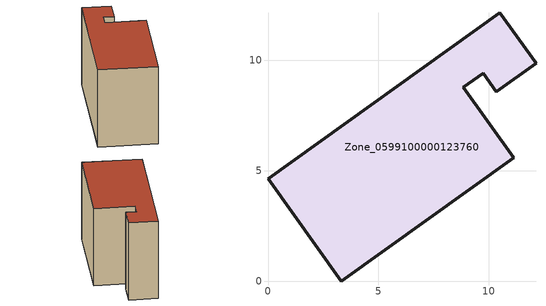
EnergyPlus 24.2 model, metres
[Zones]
Zone_0599100000123760
 floor ground (C_G): 3.31,0 0,4.63 10.5,12.13 12.13,9.85 10.34,8.57 9.74,9.41 8.84,8.77 11.13,5.57 z0
 wall outside (C_F): 9.74,9.41 10.34,8.57 12.13,9.85 10.5,12.13 0,4.63 3.31,0 11.13,5.57 8.84,8.77 9.74,9.41 z0:8.1
 roof outside (C_R): 3.31,0 11.13,5.57 8.84,8.77 9.74,9.41 10.34,8.57 12.13,9.85 10.5,12.13 0,4.63 z8.1
[BUILDING]
Pand.0599100000123760: North Axis=0; Terrain=City; Loads Convergence Tolerance Value=0.04; Temperature Convergence Tolerance Value=0.4; Solar Distribution=FullExterior; Maximum Number of Warmup Days=25; Minimum Number of Warmup Days=1
[Site:Location]
Rotterdam.The.Hague.AP_ZH_NLD Design_Conditions: Latitude=51.96; Longitude=4.45; Time Zone=1; Elevation=-4.5
[SITE:GROUNDTEMPERATURE:BUILDINGSURFACE]
18, 18, 18, 18, 18, 18, 18, 18, 18, 18, 18, 18
[MATERIAL] Thermal Absorptance=0.9; Solar Absorptance=0.7; Visible Absorptance=0.7
Name | Roughness | Thickness | Conductivity | Density | Specific Heat
G.TI.1975-1991 | MediumSmooth | 0.15 | 0.288461 | 540 | 1210
F.TI.1975-1991 | Rough | 0.3 | 0.230769 | 1920 | 840
R.TI.1975-1991 | MediumRough | 0.2 | 0.153846 | 1500 | 1000
[CONSTRUCTION]
C_G: G.TI.1975-1991
C_F: F.TI.1975-1991
C_R: R.TI.1975-1991
[ZONE]
Zone_0599100000123760: Type=1; Multiplier=1; Ceiling Height=Autocalculate; Volume=Autocalculate; Floor Area=autocalculate; Part of Total Floor Area=Yes
[ZONEINFILTRATION:DESIGNFLOWRATE]
Infil_Zone_0599100000123760: Zone or ZoneList or Space or SpaceList=Zone_0599100000123760; Schedule=AlwaysOn; Design Flow Rate Calculation Method=Flow/Area; Flow Rate per Floor Area=0.003; Constant Term Coefficient=1; Temperature Term Coefficient=0; Velocity Term Coefficient=0; Velocity Squared Term Coefficient=0
[HVACTEMPLATE:ZONE:IDEALLOADSAIRSYSTEM]
Zone_0599100000123760: Maximum Heating Supply Air Temperature=50; Minimum Cooling Supply Air Temperature=13; Maximum Heating Supply Air Humidity Ratio=0.0156; Minimum Cooling Supply Air Humidity Ratio=0.0077; Heating Limit=NoLimit; Cooling Limit=NoLimit; Dehumidification Control Type=ConstantSensibleHeatRatio; Cooling Sensible Heat Ratio=0.7; Dehumidification Setpoint=60; Humidification Control Type=None; Humidification Setpoint=30; Outdoor Air Method=None; Outdoor Air Flow Rate per Person=0.00944; Outdoor Air Flow Rate per Zone Floor Area=0; Outdoor Air Flow Rate per Zone=0; Demand Controlled Ventilation Type=None; Outdoor Air Economizer Type=NoEconomizer; Heat Recovery Type=None; Sensible Heat Recovery Effectiveness=0.7; Latent Heat Recovery Effectiveness=0.65
[ZONECONTROL:THERMOSTAT]
ThermostatControl_Zone_0599100000123760: Zone or ZoneList=Zone_0599100000123760; Control Type Schedule=DualSetpointControlType; Control 1=Thermostat_Zone_0599100000123760; Temperature Difference Between Cutout And Setpoint=0
[THERMOSTATSETPOINT:DUALSETPOINT]
Thermostat_Zone_0599100000123760: Heating Setpoint Temperature Schedule=HeatingSetpoint_Zone_0599100000123760; Cooling Setpoint Temperature Schedule=CoolingSetpoint_Zone_0599100000123760
[SCHEDULE:COMPACT]
HeatingSetpoint_Zone_0599100000123760: Through: 12/31, For: AllDays, Until: 24:00, 21
CoolingSetpoint_Zone_0599100000123760: Through: 12/31, For: AllDays, Until: 24:00, 24
DualSetpointControlType: Through: 12/31, For: AllDays, Until: 24:00, 4
AlwaysOn: Through: 12/31, For: AllDays, Until: 24:00, 1
